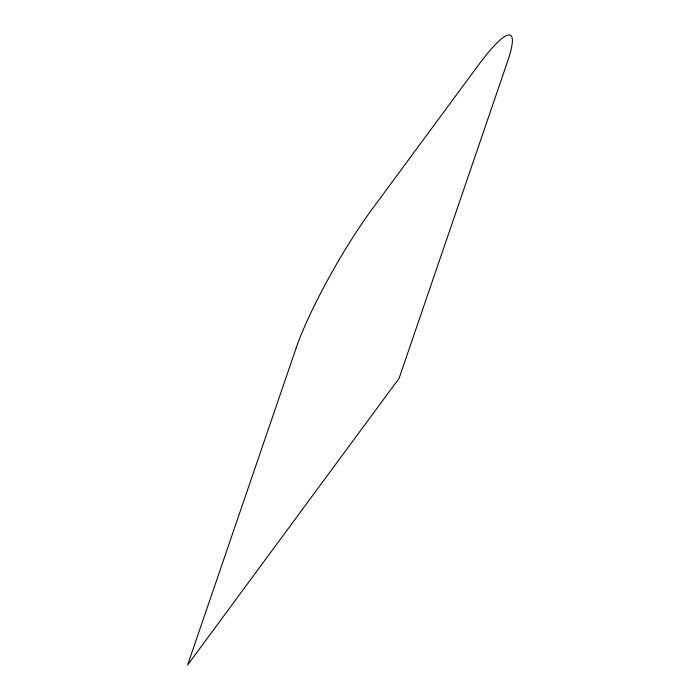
<?xml version="1.0" encoding="UTF-8"?>
<svg xmlns="http://www.w3.org/2000/svg" width="700" height="700" viewBox="0 0 700 700"><rect width="100%" height="100%" fill="white"/><g stroke="black" fill="none" stroke-linecap="round" stroke-linejoin="round"><path stroke-width="1.05" d="M296.188 347.882L187.617 665L399.088 378.332L507.666 61.215A112.376 16.835 -60.3 0 0 477.654 66.124L371.91 209.457A112.376 16.835 -60.3 0 0 296.188 347.882"/></g></svg>
